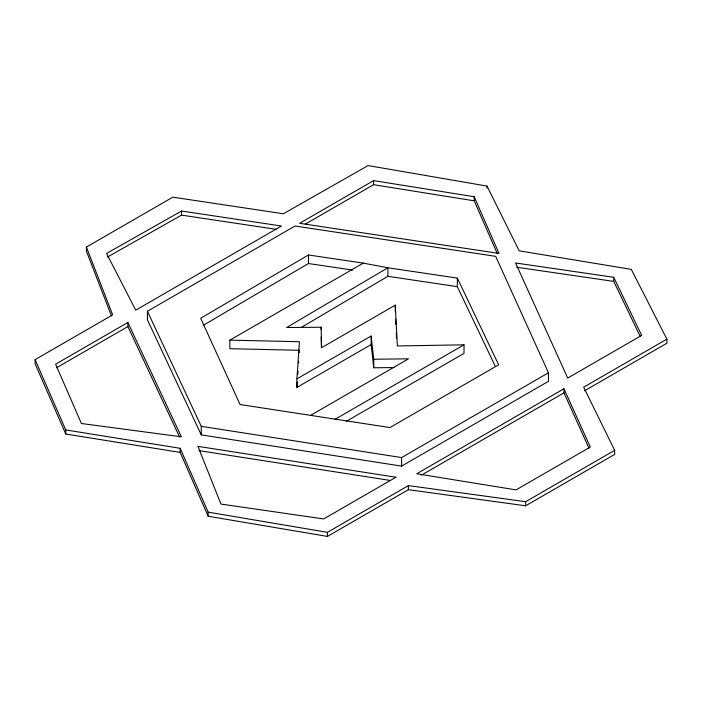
<?xml version="1.0" encoding="UTF-8"?>
<svg xmlns="http://www.w3.org/2000/svg" width="702" height="702" viewBox="0 0 702 702"><rect width="100%" height="100%" fill="white"/><g stroke="black" fill="none" stroke-linecap="round" stroke-linejoin="round"><path stroke-width="1.05" d="M296.911 378.878L371.13 336.03L371.13 344.577L296.911 387.425L296.911 378.878L299.421 341.725L229.852 340.154L229.852 348.71L299.421 350.272L299.271 352.457M296.911 387.425L297.279 381.967M297.797 374.315L298.017 371.033M298.534 363.39L298.683 361.205M301.658 327.211L387.881 276.316L457.327 286.653L495.358 366.47M308.45 254.975L200.675 318.278L240.075 404.527L389.961 427.562L498.648 364.812L457.327 278.097L387.881 267.769L363.285 263.118L308.45 254.975L308.45 263.531L203.519 325.166M111.478 315.918L86.407 251.158L86.407 247.069L172.841 197.165L283.354 213.768L368.085 165.575L486.995 186.074L519.19 250.833L631.282 269.375L666.9 339.136L666.9 343.225L584.599 390.742M666.9 339.136L583.66 387.188L614.662 450.315L614.662 454.413L525.666 505.8L408.38 489.689L327.43 536.425L208.152 516.242L180.16 452.395L65.76 434.029L35.1 363.733L35.1 359.635L112.653 314.856L86.407 247.069M127.878 322.472L55.616 364.189L81.406 423.508L181.388 436.811L127.878 322.472L127.878 326.562L179.545 436.96M373.604 180.607L299.657 223.297L499.017 253.431L474.201 196.727L373.604 180.607L373.604 184.696L305.344 224.105M147.411 311.258L295.051 226.018L495.691 256.344L548.464 372.78L548.464 381.326L401.605 466.119L201.263 434.88L147.411 319.805L147.411 311.258L201.263 426.333L201.263 434.88M56.555 367.743L127.878 326.562M229.852 340.154L363.285 263.118M346.314 421.332L464.022 353.378L464.022 344.822L397.385 345.963L395.287 305.142L321.604 347.683L321.13 327.246L286.67 327.509L387.881 267.769L387.881 276.316M310.512 415.417L408.529 358.827L373.745 359.24L371.13 336.03M334.924 419.357L464.022 344.822M201.263 426.333L401.605 457.572L548.464 372.78M563.969 388.759L416.734 473.762L516.084 489.882L590.312 447.034L563.969 388.759L563.969 392.857L588.969 448.157M421.481 475.114L563.969 392.857M35.1 359.635L65.76 429.94L180.16 448.297L208.152 512.144L327.43 532.335L408.38 485.6L525.666 501.702L614.662 450.315M181.546 211.03L106.555 253.44L135.732 310.17L281.484 226.018L181.546 211.03L181.546 215.128L107.503 257.002M371.13 344.577L373.745 367.795L394.401 367.55M613.75 277.299L515.558 262.978L567.716 378.062L641.663 335.372L613.75 277.299L613.75 281.388L640.242 336.512M516.637 267.234L613.75 281.388M181.546 215.128L276.114 229.308M308.45 263.531L352.536 270.068M199.017 450.623L390.531 480.484M373.604 184.696L474.201 200.825L497.27 253.545M395.559 319.068L395.84 324.438M396.279 333.029L396.551 338.399M321.156 336.872L321.402 347.63M525.666 501.702L525.666 505.8M486.995 186.074L486.995 188.118M474.201 196.727L474.201 200.825M457.327 278.097L457.327 286.653M408.38 485.6L408.38 489.689M401.605 457.572L401.605 466.119M395.287 305.142L395.287 311.556M373.745 359.24L373.745 367.795M327.43 532.335L327.43 536.425M321.13 327.246L321.13 329.387M208.152 512.144L208.152 516.242M180.16 448.297L180.16 452.395M65.76 429.94L65.76 434.029M395.946 477.237L323.675 518.953L220.954 504.071L197.929 446.358L395.946 477.237"/></g></svg>
